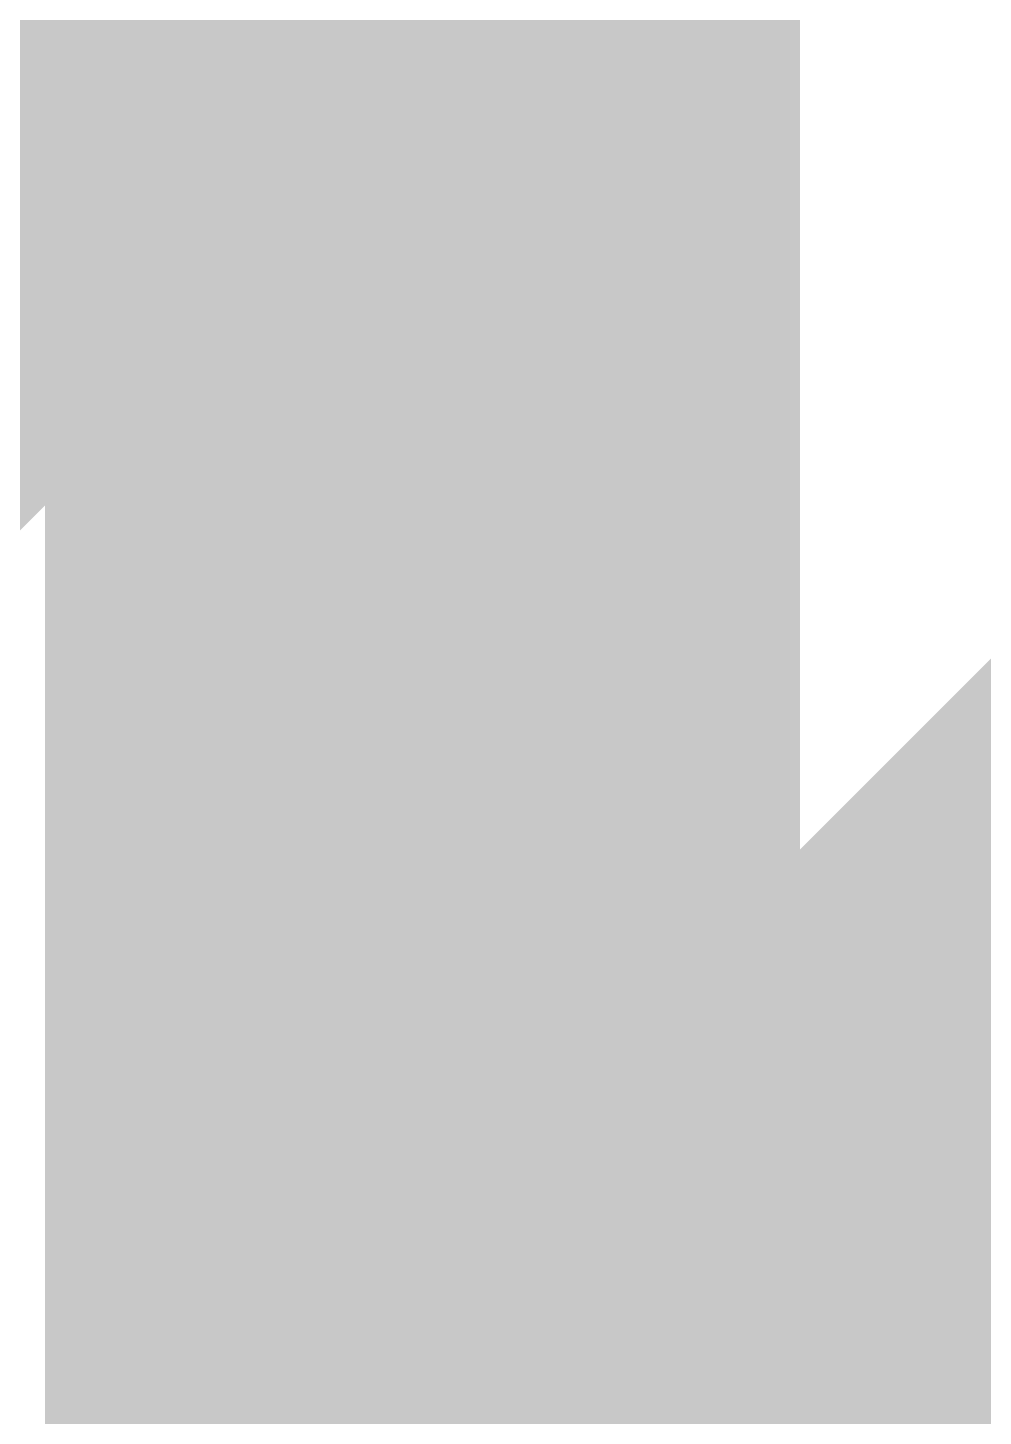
# Model space of a CAD drawing. Header units: inches. Extents: x 22 to 371, y 55 to 284.
# Drawn here: x 101.5838 to 101.9053, y 156.1745 to 156.6413 of the extents above; entities that cross this region are included whole.
import ezdxf

# ---------------------------------------------------------------- set-up
doc = ezdxf.new("R2010")
doc.units = ezdxf.units.IN
doc.layers.add('Bottom Layer', color=5, linetype='Continuous')
doc.layers.add('Top Layer', color=1, linetype='Continuous')

msp = doc.modelspace()

# ---------------------------------------------------------------- hatches: boundary and pattern name
at = {"layer": 'Top Layer'}
msp.add_hatch(color=1, dxfattribs=at).paths.add_polyline_path([(103.40903, 156.67191), (103.53506, 156.58771), (103.68371, 156.55813), (122.19089, 156.55813), (123.64161, 155.10741), (123.64161, 153.72224), (123.61299, 153.69591), (123.42794, 153.77713), (123.40979, 153.80171), (123.40979, 153.81598), (123.32545, 154.0196), (123.1696, 154.17544), (122.96598, 154.25978), (122.74559, 154.25978), (122.54197, 154.17544), (122.38613, 154.0196), (122.30179, 153.81598), (122.30179, 153.59559), (122.38613, 153.39197), (122.46732, 153.31078), (122.46732, 150.70279), (120.96182, 150.70279), (120.96182, 149.08859), (120.75862, 148.97998), (120.74982, 148.98586), (120.74982, 150.70279), (120.71838, 150.70279), (120.71838, 151.08237), (120.71839, 151.08239), (120.69078, 151.22113), (120.61219, 151.33876), (120.61218, 151.33877), (120.49187, 151.45908), (120.49187, 151.7269), (120.6119, 151.7269), (120.6119, 152.8699), (119.74428, 152.8699), (119.74428, 154.38314), (119.71471, 154.5318), (119.6305, 154.65783), (118.6802, 155.60813), (118.55417, 155.69234), (118.40551, 155.72191), (101.46601, 155.72191), (101.38825, 155.90965), (102.05926, 156.58065), (102.17408, 156.58065), (102.3777, 156.66499), (102.53354, 156.82084), (102.61788, 157.02445), (102.61788, 157.17569), (102.81048, 157.27047)])

# ---------------------------------------------------------------- linework, layer by layer
at = {"layer": 'Bottom Layer'}
msp.add_lwpolyline([(101.71659, 148.59032, 0.254, 0.254, 0), (101.71659, 156.78735, 0.254, 0.254, 0)], format="xyseb", dxfattribs=at)
at = {"layer": 'Top Layer'}
msp.add_lwpolyline([(100.7953, 155.86606, 0.254, 0.254, 0), (102.06389, 157.13465, 0.254, 0.254, 0)], format="xyseb", dxfattribs=at)

doc.saveas('drawing.dxf')
